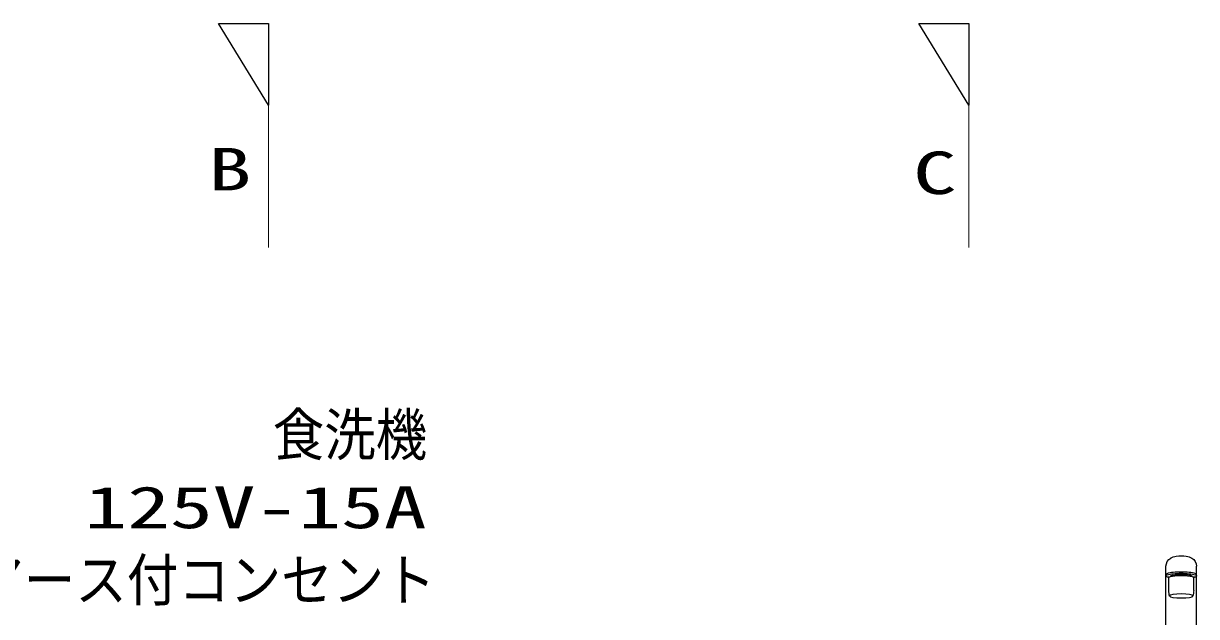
# Model space of a CAD drawing. Units: millimetres, scale not verified. Extents: x -9797 to 9797, y -4555 to 4555.
# Drawn here: x -6944 to -5866, y -903 to -359 of the extents above; entities that cross this region are included whole.
import ezdxf
from ezdxf.enums import TextEntityAlignment as Align

# ---------------------------------------------------------------- set-up
doc = ezdxf.new("R2010")
doc.units = ezdxf.units.MM
doc.header["$LTSCALE"] = 30
for name, color, linetype, lineweight in [('0-0_0', 7, 'Continuous', 25), ('0-2_寸法ﾚｲﾔｰ', 30, 'Continuous', 13), ('0-4_1', 7, 'Continuous', 25), ('0-5_図面枠', 3, 'Continuous', 15)]:
    doc.layers.add(name, color=color, linetype=linetype, lineweight=lineweight)
doc.styles.add('ＭＳ ゴシック', font='')
doc.styles.get('ＭＳ ゴシック').set_extended_font_data('MS Gothic')

# ---------------------------------------------------------------- blocks, each defined once
blk = doc.blocks.new('A$C5C1B3C0A')
at = {"layer": '0-4_1'}
for p, q in [((-420, 875.1), (-420, 5097)), ((420, 875.1), (420, 5097)), ((-345, 4426), (-345, 4780.5)), ((-300, 4810.2), (-300, 4820.4)), ((345, 4426), (345, 4780.5))]:
    blk.add_line(p, q, dxfattribs=at)
for centre, radius, start, end in [((-148, 5089.1), 272.1, 121.36342, 178.32028), ((-92.2, 5007.9), 370.4, 97.11266, 123.23083), ((0, 4420.5), 964.9, 81.7709, 98.2291), ((92.2, 5007.9), 370.4, 56.76917, 82.88734), ((148, 5089.1), 272.1, 1.67972, 58.63658), ((-380.7, 4859.6), 41.8, 106.08145, 160.33619), ((-369, 4795.3), 64.4, 111.1557, 136.90453), ((-171.5, 4274.5), 663, 94.2122, 109.44683), ((-171.5, 4230.2), 663, 94.2122, 109.44683), ((0, 2702.2), 2244.3, 84.36933, 95.63067), ((0, 2657.9), 2244.3, 84.36933, 95.63067), ((171.5, 4274.5), 663, 70.55317, 85.7878), ((171.5, 4230.2), 663, 70.55317, 85.7878), ((369, 4795.3), 64.4, 43.09547, 68.8443), ((380.7, 4859.6), 41.8, 19.66381, 73.91855), ((-405.4, 4829.3), 14.6, 136.65209, 223.34791), ((-345.5, 4897.4), 105.2, 227.93654, 273.99461), ((345.5, 4897.4), 105.2, 266.00539, 312.06346), ((405.4, 4829.3), 14.6, 316.65209, 43.34791), ((519.5, 4480.5), 866.2, 183.60764, 193.68191), ((-519.5, 4480.5), 866.2, 346.31809, 356.39236)]:
    blk.add_arc(centre, radius, start, end, dxfattribs=at)
for centre, major_axis, ratio, start_param, end_param in [((0, 4820.4), (-300, 0), 0.173657, 2.9707282, 6.2831853), ((0, 4780.5), (345, 0), 0.174422, 6.2831853, 9.424778)]:
    blk.add_ellipse(centre, major_axis=major_axis, ratio=ratio, start_param=start_param, end_param=end_param, dxfattribs=at)
blk.add_ellipse((0, 4278.3), major_axis=(-322.5, 0), ratio=0.173668, dxfattribs=at)

msp = doc.modelspace()

# ---------------------------------------------------------------- linework, layer by layer
at = {"layer": '0-0_0'}
for points in [[(-6764.34, -358.89), (-6718.51, -358.89), (-6718.51, -433.89)], [(-6121.34, -358.89), (-6075.51, -358.89), (-6075.51, -433.89)]]:
    msp.add_lwpolyline(points, close=True, dxfattribs=at)
at = {"layer": '0-5_図面枠', "color": 7}
for p, q in [((-6718.51, -358.89), (-6718.51, -564.44)), ((-6075.51, -358.89), (-6075.51, -564.44))]:
    msp.add_line(p, q, dxfattribs=at)
for points in [[(-6764.34, -358.89), (-6718.51, -358.89), (-6718.51, -433.89)], [(-6121.34, -358.89), (-6075.51, -358.89), (-6075.51, -433.89)]]:
    msp.add_lwpolyline(points, close=True, dxfattribs=at)

# ---------------------------------------------------------------- block references
at = {"layer": '0-0_0', "xscale": -0.03333333, "yscale": 0.03333333}
msp.add_blockref('A$C5C1B3C0A', (-5880.51, -1026.93), dxfattribs=at)

# ---------------------------------------------------------------- texts
at = {"layer": '0-2_寸法ﾚｲﾔｰ', "color": 7, "style": 'ＭＳ ゴシック'}
for s, height, width, p in [('食洗機', 38.49, 0.9, (-6714.6, -767.05)), ('125V-15A', 38.48, 1.5, (-6887.49, -833.72)), ('アース付コンセント', 38.49, 0.9, (-6990.42, -900.38))]:
    msp.add_text(s, height=height, dxfattribs=dict(at, width=width)).set_placement(p, align=Align.BOTTOM_LEFT)
at = {"layer": '0-5_図面枠', "style": 'ＭＳ ゴシック', "width": 1.5}
for s, p in [('B', (-6774.04, -523.79)), ('C', (-6126.69, -527.15))]:
    msp.add_text(s, height=38.98, dxfattribs=at).set_placement(p, align=Align.BOTTOM_LEFT)

doc.saveas('drawing.dxf')
